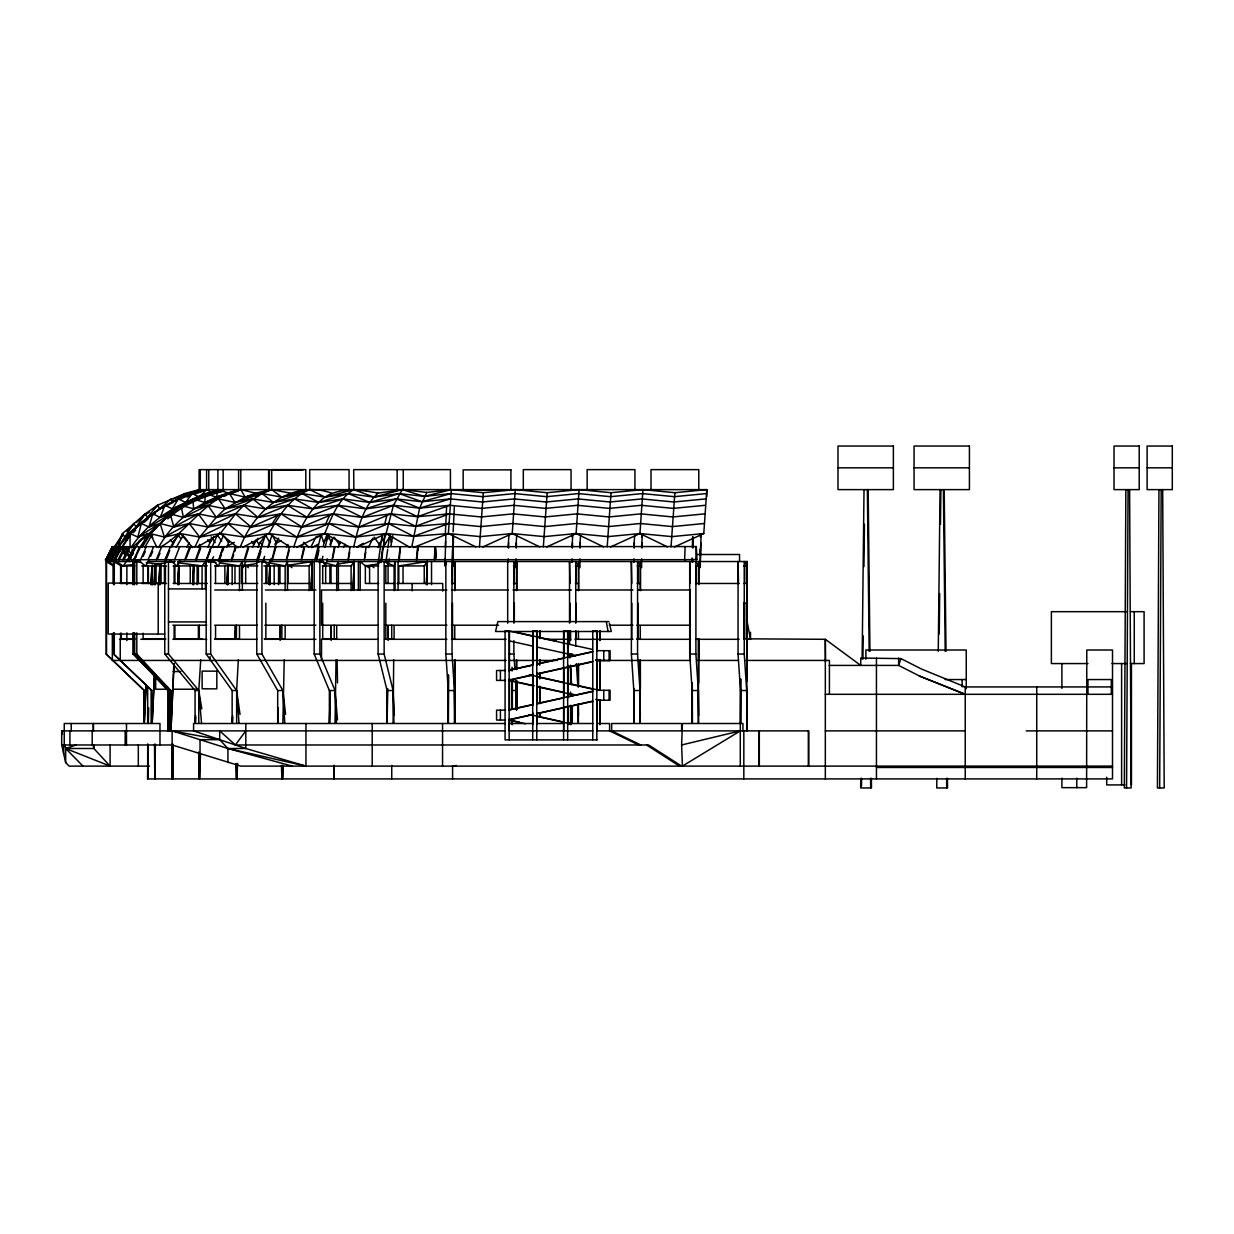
<?xml version="1.0" encoding="UTF-8"?>
<svg xmlns="http://www.w3.org/2000/svg" width="1234" height="1234" viewBox="0 0 1234 1234"><rect width="100%" height="100%" fill="white"/><g stroke="black" fill="none" stroke-linecap="round" stroke-linejoin="round"><path stroke-width="1.5" d="M155.685 675.091L155.685 689.235L168.41 689.235M446.153 564.462L445.844 561.532L445.844 654.035L448.281 690.531L448.281 723.201L448.451 675.26M572.005 723.217L572.067 705.879M572.268 723.186L572.298 705.879M634.106 723.186L633.937 688.68M692.428 723.186L692.274 682.926M738.518 583.466L738.055 561.532L738.055 654.035L740.508 690.531L740.508 723.201L740.647 679.101M448.312 723.186L448.466 675.075M633.952 688.557L633.844 723.186L633.813 690.531L631.376 654.035L631.376 561.532L631.823 583.466M692.289 682.772L692.166 723.186L692.135 690.531L689.698 654.035L689.698 561.532L690.161 583.466M740.523 723.186L740.662 678.931M454.636 659.881L454.482 723.201M516.367 680.952L516.321 709.751L515.673 680.937M516.429 669.46L516.475 659.881M578.191 686.706L578.314 663.722M640.168 659.881L640.014 723.201M1125.855 489.62L1124.344 787.955L1131.115 787.955L1129.604 489.62M1126.565 787.955L1128.077 489.62M1158.957 489.62L1157.43 787.955L1164.202 787.955L1162.69 489.62M1159.667 787.955L1161.179 489.62M378.113 561.532L378.113 654.035L387.075 690.531L387.075 723.201L387.522 688.68M860.792 778.33L860.684 787.955L871.482 787.955L871.374 778.33M862.134 659.002L864.016 489.62M861.502 786.027L861.594 778.33M862.921 659.002L863.183 635.896M863.954 566.607L864.432 524.265M936.837 778.33L936.729 787.955L947.527 787.955L947.419 778.33M938.256 651.305L940.061 489.62M939.244 633.983L939.691 593.554M940.462 524.265L940.863 489.62M133.226 554.112L133.272 550.395M387.168 723.186L387.569 688.557M388.124 640.446L388.232 625.623L388.062 638.811M154.512 744.333L154.79 778.916L155.407 744.333M227.519 584.623L227.843 565.388L227.92 584.623M269.536 584.623L269.876 565.388L269.938 584.623M311.693 590.407L312.202 561.532L287.507 565.342M330.095 690.608L329.509 723.217L330.08 694.326M353.649 590.407L354.158 561.532L337.052 564.169M426.887 584.623L427.288 561.532L398.798 565.928L398.798 583.466M331.144 640.446L331.329 630.821M393.692 659.881L393.106 723.201M193.291 584.623L193.676 565.388L192.72 584.16M178.375 584.623L178.822 565.388L177.727 584.16M331.314 625.623L331.02 638.811L331.02 625.7M148.327 723.186L148.697 707.792M151.643 584.623L152.106 565.388L152.198 584.623M154.898 584.623L155.345 565.388L155.438 584.623M159.541 584.623L159.988 565.388L160.081 584.623M278.267 707.869L277.881 723.217L278.267 709.72M445.135 558.909L444.95 566.036L445.89 533.89M445.459 546.461L445.597 541.109M452.6 549.192L452.693 566.036L452.878 558.909M452.647 547.418L452.971 534.954L453.279 542.605L453.557 535.695M453.202 546.461L453.341 541.109M508.053 547.31L509.071 533.767M508.192 562.365L508.285 558.801M508.562 548.127L508.701 542.79M515.797 547.31L516.737 535.571M516.028 558.801L515.797 567.702L515.426 561.532M516.306 548.127L516.444 542.79M571.913 547.31L572.915 533.767M572.036 562.365L572.129 558.801M572.422 548.127L572.561 542.79M579.656 547.31L580.597 535.571M579.872 558.801L579.641 567.702L579.27 561.532M580.165 548.127L580.304 542.79M633.736 547.31L634.677 535.571M633.875 562.365L633.967 558.801M634.245 548.127L634.384 542.79M641.479 547.31L642.498 533.767M641.711 558.801L641.479 567.702L641.109 561.532M641.988 548.127L642.127 542.79M691.996 561.532L692.089 557.984M692.367 547.31L692.66 536.62M692.505 562.365L692.598 558.801M692.876 548.127L693.03 542.79M700.773 542.79L700.11 567.702L701.128 533.767M280.149 640.446L280.411 630.821M172.822 744.333L171.819 778.916L171.819 744.333M232.624 715.55L232.378 723.217L232.594 717.417M280.365 625.623L279.979 638.811L279.979 625.7M336.034 659.881L335.046 723.201M452.816 559.696L453.233 546.677L696.269 546.554L696.979 559.573L684.654 559.696L685.101 546.677M696.269 546.554L695.837 559.573L696.979 559.573M195.62 715.55L195.342 723.217L195.604 717.417M227.087 584.623L227.781 565.388L227.025 584.16M269.12 584.623L269.814 565.388L269.058 584.16M311.169 590.407L312.202 561.532L309.148 565.928L309.148 590.654M353.125 590.407L354.158 561.532L351.104 565.928L351.104 590.654M426.455 584.623L427.288 561.532L424.234 565.928L424.234 583.466M235.262 631.268L234.969 638.811L234.969 625.7M200.525 753.943L199.538 778.916L199.538 753.943M311.076 589.806L312.202 561.532L312.202 590.407M353.032 589.806L354.158 561.532L354.158 590.407M426.393 584.16L427.288 561.532L427.288 584.623M134.028 632.841L134.028 654.035L167.778 690.531L167.778 730.883L168.472 713.622M192.797 584.623L193.584 565.388M445.258 535.433L446.615 506.711M453.14 531.916L454.359 506.711M572.221 537.098L572.36 533.597M641.788 537.098L641.927 533.597M693.246 537.376L692.968 544.271L692.675 537.098M700.418 537.098L700.573 533.597M134.691 632.841L134.691 654.035L170.955 690.531L170.955 730.883L173.824 663.753M140.553 561.532L106.186 561.532L106.186 654.035L144.27 690.531L144.27 723.201L145.967 684.855M154.312 675.26L152.183 723.217L154.559 675.075M167.778 730.883L168.441 715.489M284.221 659.881L282.864 723.201M413.313 547.603L448.389 533.551L451.397 489.62L483.327 492.705L515.257 489.62L547.186 492.705L579.101 489.62L611.031 492.705L642.96 489.62L674.89 492.705L706.804 489.62L706.804 496.67M482.803 546.986L512.233 533.551L515.257 489.62M546.647 546.986L576.093 533.551L579.101 489.62M610.506 546.986L639.937 533.551L642.96 489.62M674.366 546.986L703.796 533.551L706.804 489.62L199.106 489.62L184.761 493.585L157.397 505.308L145.196 513.868L122.536 533.551L118.572 542.142M154.343 584.623L155.253 565.388L154.25 584.16M170.955 730.883L174.117 663.537M177.819 584.623L178.729 565.388M237.622 763.553L236.913 778.916L236.913 763.553M144.285 723.186L146.167 684.7M151.057 584.623L151.998 565.388L150.98 584.16M158.955 584.623L159.896 565.388L158.862 584.16M283.28 765.466L282.586 778.916L282.586 765.466M434.877 559.696L435.54 546.677L452.847 546.677L452.199 559.696M238.332 659.881L236.65 690.531L236.65 723.201M681.631 744.981L740.292 730.883L682.417 766.113L681.631 744.981L682.417 723.51L742.945 723.51L742.945 730.883M327.195 561.532L747.233 561.532L746.971 660.437M200.741 659.881L198.782 690.531L198.782 723.201M417.015 559.696L417.956 546.677L435.17 546.677L434.245 559.696M479.471 546.863L483.327 492.705M543.33 546.863L547.186 492.705M607.19 546.863L611.031 492.705M671.034 546.863L674.89 492.705M399.276 559.696L400.51 546.677L417.601 546.677L417.956 550.395M416.382 559.696L417.601 546.677M381.722 559.696L383.219 546.677L400.155 546.677L398.659 559.696M364.338 559.696L366.112 546.677M381.09 559.696L382.864 546.677L135.678 546.677L129.431 559.696M381.105 562.473L381.599 558.909M383.342 546.461L384.082 541.109M387.707 549.192L386.211 559.866L388.17 566.036L389.173 558.909M387.954 547.418L389.697 534.954L391.348 542.605L392.813 535.695M390.916 546.461L391.656 541.109M348.065 559.696L350.117 546.677M364.878 557.83L365.758 552.261M411.847 546.6L419.606 508.115L426.841 492.443L451.397 489.62L424.357 496.407L399.245 493.585L373.917 497.117L348.25 493.585L325.082 497.117L302.068 493.585L281.738 497.117L262.071 493.585L245.196 497.117L225.19 508.824L216.274 517.385L199.692 537.068L194.756 547.31M332.1 559.696L334.414 546.677M348.374 559.696L349.7 552.261M353.664 547.31C358.061 528.152 362.889 506.819 378.128 493.137L402.284 489.62L426.841 492.443M316.475 559.696L319.051 546.677M332.825 557.83L335.031 546.677M385.625 533.89L383.774 542.605L382.124 534.954L378.637 559.866L379.625 562.951M301.204 559.696L304.042 546.677M316.876 559.696L318.896 550.395M286.334 559.696L289.419 546.677M302.099 557.83L304.304 548.544M356.796 547.387L386.088 533.551L393.461 505.308L402.284 489.62L424.357 496.407L450.842 493.585L482.756 496.67L514.686 493.585L546.616 496.67L578.545 493.585L610.475 496.67L642.39 493.585L674.319 496.67L706.249 493.585M314.809 559.866L321.025 534.954L323.956 542.605L327.396 533.597M319.205 562.473L320.084 558.909M323.2 546.461L324.527 541.109M322.876 556.303L321.997 559.866L325.498 566.036L327.272 558.909M325.097 547.418L328.198 534.954L331.144 542.605L332.856 538.101L329.925 544.41M330.373 546.461L331.699 541.109M384.514 524.913L386.921 515.272M271.881 559.696L275.213 546.677M287.306 557.83L289.219 550.395M257.891 559.696L261.469 546.677M272.436 559.696L276.015 546.677M244.363 559.696L248.173 546.677M258.955 558.061L260.868 551.567M293.723 547.31C298.643 530.944 306.711 514.732 318.758 502.439C333.828 486.319 358.539 489.343 378.128 493.137M231.344 559.696L235.385 546.677M245.52 558.061L248.543 548.312M218.865 559.696L223.123 546.677M232.038 559.696L233.642 554.806M234.707 551.567L236.296 546.677M206.926 559.696L211.4 546.677M219.59 559.696L221.272 554.806M222.398 551.567L224.064 546.677M743.871 638.811L825.33 639.305L860.73 665.419L860.73 658.046L900.974 658.617L898.645 665.419L829.248 665.419M206.34 560.128L210.813 547.125L223.462 547.125L218.973 560.128M264.631 556.303L263.382 559.866L268.318 566.036L270.817 558.909M267.747 547.418L272.128 534.954L276.277 542.605L278.683 538.101M262.996 562.473L264.246 558.909M268.626 546.461L270.493 541.109L269.706 542.605L265.557 534.954L256.811 559.866L258.785 562.334M275.197 546.461L277.064 541.109M195.574 559.696L200.232 546.677M116.86 549.007L122.536 533.551L124.773 537.068L116.86 549.007C139.473 520.347 170.215 496.916 206.602 489.62L212.171 492.443M184.807 559.696L189.666 546.677M196.391 559.696L200.648 548.312M174.657 559.696L179.701 546.677M186.288 558.061L190.715 546.677M240.229 547.31C253.649 511.061 290.592 478.684 331.607 493.137M165.14 559.696L170.369 546.677M156.286 559.696L161.685 546.677M166.744 558.061L168.765 553.187M148.095 559.696L153.648 546.677M157.937 558.061L160.019 553.187M296.53 547.387L324.758 533.551C331.53 517.37 338.023 499.354 353.68 489.62L373.917 497.117L402.284 489.62M140.599 559.696L146.291 546.677M150.517 556.441L152.646 551.567M210.49 550.518L206.356 559.866L208.839 562.334M211.862 547.418L217.385 534.954L221.657 541.171M213.497 556.75L212.109 559.866L218.341 566.036L221.102 559.804M217.631 547.418L223.616 535.433M226.609 547.341L229.37 541.109L228.367 542.605L224.573 536.867M325.282 524.913L329.586 515.272M133.812 559.696L139.627 546.677M143.082 556.441L145.273 551.567M198.288 547.418L199.769 544.302M207.867 547.341L210.813 541.109M242.928 567.702L245.859 561.47M252.476 547.464L254.682 542.79M257.906 547.464L260.112 542.79M286.489 547.526L287.969 544.41M301.512 547.464L302.978 544.348M338.023 547.464L340.229 542.79L339.165 544.271L334.106 537.098M343.453 547.464L344.934 544.348M368.472 547.526L372.884 538.178M378.051 547.464L380.257 542.79M383.496 547.464L385.687 542.79M134.367 559.696L140.614 546.677M124.017 559.696L130.341 546.677L134.552 546.677L128.228 559.696M119.328 559.696L125.729 546.677L129.184 546.677L122.798 559.696M115.394 559.696L121.827 546.677L124.557 546.677L130.187 558.061M118.109 559.696L124.557 546.677M107.25 558.061L112.896 546.677M105.815 559.696L112.309 546.677L115.472 546.677M112.51 549.932L114.13 546.677M112.201 559.696L118.68 546.677L120.639 546.677L125.498 556.441M114.176 559.696L120.639 546.677M105.954 559.696L112.464 546.677L114.099 549.932M105.985 560.128L112.495 547.125L113.528 547.125M107.034 559.696L113.389 546.677L116.644 553.187M107.019 560.128L113.698 546.677L116.798 553.187M108.083 559.696L114.608 546.677L117.215 551.567M108.546 559.696L115.055 546.677L117.508 551.567M109.764 559.696L116.274 546.677L117.477 546.677L119.914 551.567M110.983 559.696L117.477 546.677M310.968 546.863L316.166 536.62L321.627 535.849M169.783 550.518L164.909 559.866L167.839 562.334M171.403 547.418L177.881 534.954L180.673 538.302M176.184 547.418L183.234 535.433M180.257 559.804L177.017 566.036L169.69 559.866M186.75 547.341L189.188 542.667M170.508 547.341L173.901 541.109M158.584 547.51C175.243 516.845 206.988 496.731 240.784 489.62L255.7 493.137L271.696 489.62L290.376 493.137M135.632 556.75L133.812 559.866L136.542 561.917M141.077 547.418L148.342 534.954L148.975 535.433L162.101 521.303M144.748 547.418L152.013 534.954L152.63 535.433M149.314 559.804L145.674 566.036L137.468 559.866M242.82 547.294L268.95 533.551C278.73 515.92 290.237 497.626 309.703 489.62L325.082 497.117L353.68 489.62M271.573 524.913L277.619 515.272M139.966 547.418L147.926 534.954L148.62 535.433L156.302 527.55M135.987 556.75L133.997 559.866L137.005 561.917M141.972 547.418L149.931 534.954L152.908 537.823M131.051 547.51C146.229 524.743 170.061 507.452 195.928 498.443M106.448 559.866L122.876 534.954M116.397 555.192L120.5 548.96M121.534 547.418L129.74 534.954L130.449 535.433M121.194 548.96L114.006 559.866L123.277 566.036L130.465 555.13M122.228 547.418L130.434 534.954M131.498 553.572L139.704 541.109M174.534 501.559L178.359 498.922L172.313 508.824L195.759 498.922L185.624 502.439L178.359 498.922L159.741 508.824L164.909 505.308L160.266 517.385L182.709 505.308L172.313 508.824L164.909 505.308L147.509 517.385L159.741 508.824L170.847 498.922L173.254 502.439L159.741 508.824L157.397 505.308L147.509 517.385L152.723 513.868L149.021 527.026L170.894 513.868L160.266 517.385L152.723 513.868L136.095 527.026L147.509 517.385L145.196 513.868L136.095 527.026L141.355 523.509L137.853 537.068L159.865 523.509L149.021 527.026L141.355 523.509L124.773 537.068L136.095 527.026L133.827 523.509L124.773 537.068L130.064 533.551L137.853 537.068L148.928 533.551L170.894 513.868L182.709 505.308L209.24 493.585L223.153 489.62L223.153 469.63M217.847 535.433L219.883 532.425M214.053 536.605L209.734 542.605L207.713 539.736M257.937 538.271L253.618 544.271L251.597 541.402M265.541 535.263L259.047 544.271L256.009 539.968M382.432 539.782L379.193 544.271L374.133 537.098M384.592 536.775L386.766 533.767M384.622 544.271L390.021 536.775M292.211 766.113L227.935 748.498L219.698 739.69L219.698 730.883L235.37 744.981L245.813 730.883M197.239 547.078L220.331 533.551L235.524 513.868L243.715 505.308L262.071 493.585L271.696 489.62L281.738 497.117L309.703 489.62L309.703 469.63L349.068 469.63L349.068 489.62M130.28 528.029L133.827 523.509M141.586 518.249L145.196 513.868M179.269 534.677L172.667 542.605L170.323 539.736M160.759 546.955C189.45 530.404 205.893 496.346 240.784 489.62L240.784 469.63M199.368 497.117L206.602 489.62L206.602 469.63M153.448 509.333L157.397 505.308M156.903 547.294L150.178 533.551L170.215 513.868L183.372 517.385L198.227 513.868L216.274 517.385L235.524 513.868L257.921 517.385L281.013 513.868L307.096 517.385L333.319 513.868L362.302 517.385L390.885 513.868L417.493 516.691L449.284 513.868L481.198 516.953L513.128 513.868L545.058 516.953L576.988 513.868L608.917 516.953L640.832 513.868L672.761 516.953L704.691 513.868M126.901 531.484L129.539 528.862M133.102 532.795L135.74 530.173M139.01 541.109L141.617 538.533M138.208 542.605L147.494 533.381M165.865 517.694L168.379 515.272M158.862 524.913L161.623 522.506M167.762 518.897C183.372 504.32 203.764 496.346 224.156 491.024M136.357 522.506L140.614 518.897M143.869 522.506L148.126 518.897M131.529 547.819L148.928 533.551M169.737 514.208C183.295 501.945 200.479 494.587 217.894 489.62L228.583 493.137M174.688 501.328L184.761 493.585L187.198 497.117L192.257 493.585L197.949 496.407M144.872 515.272L149.453 512.064M152.399 515.272L155.438 513.128M181.691 495.559L184.761 493.585M191.671 494.31L199.106 489.62L199.106 469.63L268.611 469.63L268.611 489.62M256.024 496.778L259.125 495.004M226.192 546.801L234.383 542.389M274.704 544.148L281.259 540.615M311.739 547.68L318.295 544.148M323.215 541.495L328.136 538.842M358.6 545.922L363.521 543.269M179.177 506.711L203.379 495.004M194.293 492.119L199.106 489.62L200.772 491.965M223.878 496.515L227.01 495.004M180.164 499.215L192.257 493.585L185.624 502.439L195.743 498.644M173.47 498.922L186.951 493.585M194.262 494.387L206.602 489.62M255.7 493.137L245.196 497.117L229.447 493.585L216.552 497.117L205.199 493.585L204.89 502.439L192.905 498.922L193.599 508.824L207.852 505.308L225.19 508.824L243.715 505.308L265.264 508.824L287.507 505.308L312.634 508.824L337.931 505.308L365.881 508.824L393.461 505.308L419.606 508.115L449.762 505.308L481.692 508.377L513.606 505.308L545.536 508.377L577.466 505.308L609.395 508.377L641.31 505.308L673.24 508.377L705.169 505.308M200.803 496.747L209.24 493.585M449.284 513.868L415.534 526.332L388.479 523.509L358.971 527.026L329.031 523.509L301.929 527.026L274.966 523.509L251.088 527.026L227.904 523.509L207.96 527.026L189.249 523.509L173.824 527.026L160.158 523.509L164.353 537.068L180.334 533.551L199.692 537.068L220.331 533.551L244.286 537.068L268.95 533.551L296.792 537.068L324.758 533.551L355.654 537.068L386.088 533.551L413.575 536.358L448.389 533.551L480.319 536.62L512.233 533.551L544.163 536.62L576.093 533.551L608.023 536.62L639.937 533.551L671.867 536.62L703.796 533.551M218.356 491.379L223.153 489.62L217.662 491.348M704.244 523.509L672.314 526.594L640.384 523.509L608.455 526.594L576.54 523.509L544.61 526.594L512.681 523.509L480.751 526.594L448.837 523.509L413.575 536.358L388.479 523.509L355.654 537.068L329.031 523.509L296.792 537.068L274.966 523.509L244.286 537.068L227.904 523.509L199.692 537.068L189.249 523.509L164.353 537.068L150.178 533.551M449.762 505.308L417.493 516.691L393.461 505.308L362.302 517.385L337.931 505.308L307.096 517.385L287.507 505.308L257.921 517.385L243.715 505.308L216.274 517.385L207.852 505.308L183.372 517.385L180.997 505.308L193.599 508.824L218.48 498.922L235.031 502.439L252.739 498.922L273.362 502.439L294.664 498.922L318.758 502.439L343.006 498.922L369.83 502.439L396.315 498.922L421.951 501.729L450.287 498.922L482.216 501.991L514.146 498.922L546.06 501.991L577.99 498.922L609.92 501.991L641.85 498.922L673.779 501.991L705.694 498.922M228.629 494.433L238.347 491.024M76.2 744.981L65.664 748.498L65.664 762.597L69.135 766.113L149.576 766.113M205.183 494.433L216.058 491.024M450.287 498.922L419.606 508.115L396.315 498.922L365.881 508.824L343.006 498.922L312.634 508.824L294.664 498.922L265.264 508.824L252.739 498.922L225.19 508.824L218.48 498.922L204.89 502.439L229.447 493.585L235.031 502.439L262.071 493.585L273.362 502.439L302.068 493.585L318.758 502.439L348.25 493.585L369.83 502.439L399.245 493.585L421.951 501.729L450.842 493.585M218.665 492.027L222.151 491.024M188.694 493.091L199.137 490.114M210.011 494.14L213.559 493.137M509.087 670.093L533.304 664.725M537.021 663.892L592.906 651.506M536.574 664.308L564.509 658.108M568.242 657.29L592.443 651.922M509.087 679.996L533.304 674.628M537.021 673.81L592.906 661.424M532.857 675.044L508.639 680.412L532.857 685.78M536.574 674.211L592.443 661.825M509.087 709.735L533.304 704.367M537.021 703.534L592.906 691.148M532.857 704.768L508.639 710.136L510.058 710.136M536.574 703.951L562.642 698.166M566.375 697.349L573.825 695.683M592.443 691.564L575.692 695.282L536.574 686.613M509.087 719.638L533.304 714.27M537.021 713.453L592.906 701.051M525.406 723.772L508.639 720.054L532.857 714.687M536.574 713.854L592.443 701.467M257.813 583.466L241.463 583.466L241.463 565.928L256.657 563.583M378.653 563.876L365.357 565.928L360.189 561.532L360.189 590.438M452.585 766.113L456.395 765.558L452.585 766.113L452.585 778.916M154.574 564.385L165.803 563.074M113.574 584.669L113.574 561.532L121.318 565.928L134.244 564.462M448.837 523.509L415.534 526.332L390.885 513.868L358.971 527.026L333.319 513.868L301.929 527.026L281.013 513.868L251.088 527.026L235.524 513.868L207.96 527.026L198.227 513.868L173.824 527.026L170.215 513.868M361.608 546.677L369.089 546.554M838.009 467.825L893.37 467.825M914.055 467.825L969.415 467.825M1114.024 467.825L1139.213 467.825M1147.126 467.825L1172.3 467.825M302.947 469.861L269.336 469.861L269.336 489.867M696.763 554.498L739.552 554.498L739.552 561.532M105.353 559.696L685.796 559.696M105.522 560.128L115.286 560.128M206.016 560.128L228.429 560.128M174.071 562.272L164.754 561.532L164.754 654.035L195.065 690.531L195.065 723.201M147.879 561.532L175.12 561.532M177.711 561.532L214.407 561.532M218.14 561.532L265.588 561.532M269.228 561.532L323.57 561.532M120.562 565.928L134.784 565.928M141.771 565.928L166.528 565.928M173.146 565.928L202.083 565.928L205.43 561.532L205.43 588.479M203.672 565.928L207.297 565.928M214.562 565.928L239.489 565.928L242.358 561.532L242.358 590.407M241.463 565.928L257.813 565.928M263.86 565.928L285.147 565.928L287.445 561.532L287.445 590.407M287.337 565.928L309.749 565.928M322.275 565.928L336.697 565.928L338.378 561.532L338.378 590.407M337.175 565.928L351.705 565.928M378.684 565.928L365.357 565.928L365.357 583.466L378.684 583.466M385.347 565.928L394.093 565.928L395.081 561.532L395.081 590.407M398.798 565.928L424.835 565.928M451.644 565.928L454.744 565.928L455.007 561.532L455.007 590.407M513.483 565.928L516.583 565.928L516.845 561.532L516.845 590.407M575.352 565.928L578.438 565.928L578.715 561.532L578.715 590.407M637.176 565.928L640.276 565.928L640.539 561.532L640.539 590.407M695.498 565.928L698.598 565.928L698.86 561.532L698.86 584.623M743.871 565.928L746.971 565.928L744.256 561.532L744.256 654.035L746.693 690.531L747.033 715.519M164.754 583.065L108.206 583.065L108.206 634.045L164.754 634.045M120.562 583.466L134.784 583.466M141.771 583.466L166.528 583.466M173.146 583.466L202.083 583.466M203.672 583.466L207.297 583.466M214.562 583.466L239.489 583.466M263.86 583.466L285.147 583.466M287.337 583.466L309.749 583.466M322.275 583.466L336.697 583.466M337.175 583.466L351.705 583.466M385.347 583.466L394.093 583.466M397.055 583.466L442.713 583.466L442.713 591.117M451.644 583.466L454.744 583.466M513.483 583.466L516.583 583.466M575.352 583.466L578.438 583.466M637.176 583.466L640.276 583.466M695.498 583.466L739.135 583.466M743.871 583.466L746.971 583.466M168.472 588.927L206.186 588.927M214.716 589.991L257.258 589.991M265.387 589.991L315.95 589.991M378.298 589.991L321.519 589.991L321.519 625.206L378.298 625.206M385.023 589.991L446.862 589.991M451.428 589.991L508.207 589.991M513.036 589.991L571.543 589.991M576.571 589.991L632.934 589.991M638.163 589.991L690.5 589.991M743.871 603.21L746.971 603.21M1126.735 611.678L1051.383 611.678L1051.383 663.568L1088.002 663.568M1130.406 611.678L1144.088 611.678L1144.088 663.568L1130.406 663.568M608.979 621.597L497.857 621.597L495.544 631.5L611.293 631.5L609.365 623.247M168.472 621.921L206.186 621.921M172.868 625.206L206.741 625.206M214.716 625.206L257.258 625.206M264.832 625.206L315.95 625.206M385.023 625.206L446.862 625.206M451.428 625.206L498.613 625.206M609.288 625.206L632.934 625.206M636.775 625.206L690.5 625.206M120.562 638.811L134.784 638.811M165.618 638.811L143.129 638.811L143.129 633.196M202.083 638.811L174.133 638.811L174.133 625.7M214.716 638.811L239.489 638.811L239.489 625.7M264.199 638.811L285.147 638.811L285.147 625.7M322.275 638.811L336.697 638.811L336.697 625.7M451.644 638.811L454.744 638.811L454.744 625.7M575.352 638.811L578.438 638.811L578.438 631.314M637.176 638.811L640.276 638.811L640.276 625.7M695.837 638.811L698.614 638.811L698.722 682.926M119.513 639.305L134.691 639.305M140.815 639.305L165.68 639.305M172.868 639.305L206.741 639.305M214.716 639.305L257.258 639.305M264.832 639.305L315.95 639.305M378.298 639.305L321.519 639.305L321.519 660.437M385.023 639.305L446.862 639.305M451.428 639.305L506.141 639.305M544.41 639.305L570.787 639.305M575.029 639.305L632.934 639.305M636.775 639.305L690.5 639.305M695.837 639.305L739.135 639.305M747.141 639.305L750.488 639.305L750.488 632.255M596.624 650.688L610.09 650.688L610.09 660.591L596.624 660.591M113.574 632.841L113.574 654.035L151.844 690.531L151.844 723.201M132.933 632.841L132.933 654.035L136.82 654.035L167.978 687.724M164.754 654.035L168.472 654.035L198.782 690.531L201.805 708.871M206.186 561.532L206.186 654.035L210.69 654.035L236.65 690.531L240.028 714.378M256.78 561.532L256.78 654.035L261.947 654.035L282.864 690.531L285.578 714.378M314.176 561.532L314.176 654.035L319.868 654.035L335.046 690.531L337.468 719.885M378.113 654.035L384.144 654.035L393.106 690.531L394.325 715.519M445.844 654.035L452.03 654.035L454.482 690.531L454.914 723.201M509.226 654.035L513.868 654.035L514.902 669.399M572.638 654.035L569.537 654.035L569.799 657.876M631.376 654.035L637.562 654.035L640.014 690.531L640.338 715.519M689.698 654.035L695.899 654.035L698.336 690.531L698.66 715.519M738.055 654.035L744.256 654.035M506.171 660.437L112.34 660.437L112.34 634.014M509.195 660.437L557.321 660.437M595.821 660.437L690.5 660.437M697.395 660.437L738.256 660.437M745.722 660.437L829.418 660.437L829.418 694.31M1111.988 663.568L1126.549 663.568M505.524 670.509L496.577 670.509L496.577 680.412L505.524 680.412M510.058 670.509L508.639 670.509L532.857 665.141L533.026 630.867M173.223 671.558L180.904 671.558M945.09 679.548L966.253 679.548M964.016 686.922L1112.513 686.922M173.223 689.235L196.252 689.235M596.624 690.315L610.09 690.315L610.09 700.233L596.624 700.233M106.186 654.035L144.27 690.531L145.026 694.202M113.574 654.035L151.844 690.531M167.778 690.531L170.955 690.531M195.065 690.531L198.782 690.531L201.558 723.556M206.186 654.035L232.146 690.531L236.65 690.531L239.01 723.201M256.78 654.035L277.696 690.531L282.864 690.531L284.761 723.201M314.176 654.035L329.37 690.531L335.046 690.531L336.435 723.201M387.075 690.531L393.106 690.531L393.924 723.201M448.281 690.531L454.482 690.531L454.698 723.201M511.678 690.531L516.321 690.531L516.568 709.751M633.813 690.531L640.014 690.531L640.23 723.201M692.135 690.531L698.336 690.531L698.552 723.201M740.508 690.531L746.693 690.531L746.971 730.883M825.33 694.31L1112.513 694.31M505.524 710.136L496.577 710.136L496.577 720.054L505.524 720.054M508.639 720.054L519.36 722.121M505.169 723.51L193.584 723.51L193.584 730.883L245.813 748.498L305.955 766.113L305.955 723.51M532.826 723.51L509.241 723.51L509.241 730.883L592.922 730.883M536.898 723.51L563.722 723.51M567.794 723.51L592.922 723.51M65.664 762.597L61.7 744.981L61.7 730.883L505.169 730.883M825.33 730.883L965.235 730.883M1026.241 730.883L1112.513 730.883M597.148 739.876L505.076 739.876L505.076 630.867L509.148 630.867L509.148 739.876M61.7 744.981L172.128 744.981L240.8 766.113L1112.513 766.113M235.37 744.981L648.668 744.981L681.631 766.113M876.449 767.471L1112.513 767.471M1124.884 784.917L1106.728 784.917L1106.728 777.219M113.574 561.532L117.369 561.933M136.773 561.948L132.933 561.532L132.933 584.669M140.568 561.979L136.82 561.532L136.82 584.669M146.183 562.627L161.145 564.385M177.804 562.75L202.083 565.928L202.083 588.849M349.129 489.62L354.59 490.392M305.538 489.62L310.999 490.392M216.089 562.365L210.69 561.532L210.69 654.035M219.683 562.905L239.489 565.928L239.489 590.654M172.128 744.981L172.128 730.883L219.698 739.69L200.031 739.69L200.031 753.789M515.642 632.101L556.611 641.186M510.506 631.268L532.857 636.235M536.574 637.053L592.443 649.439M595.729 659.774L599.446 660.591M508.639 640.77L532.857 646.138M536.574 646.971L575.692 655.64M530.543 675.044L564.061 682.479M567.794 683.297L599.446 690.315M529.124 675.044L532.857 675.877M536.574 676.695L592.443 689.081M510.058 680.412L534.26 685.78M537.993 686.613L564.061 692.382M567.794 693.215L575.245 694.865M595.729 699.4L599.446 700.233M530.543 714.687L564.061 722.121M567.794 722.939L571.512 723.772M529.124 714.687L532.857 715.504M536.574 716.337L570.093 723.772M305.955 766.113L227.935 748.498L172.128 730.883M110.088 744.981L110.088 766.113L65.664 748.498L64.862 744.981M919.129 675.831L965.235 694.31L920.842 676.695L898.645 665.419L898.645 658.046M640.816 744.981L611.663 730.883L611.663 723.51L681.631 723.51L681.631 730.883M638.734 744.981L609.581 730.883L609.581 723.51L596.994 723.51L596.994 730.883L808.779 730.883L808.779 766.113M639.937 533.551L667.455 546.893M576.093 533.551L603.611 546.893M512.233 533.551L539.752 546.893M448.389 533.551L475.892 546.893M900.974 658.617L921.459 669.013L965.235 686.922L965.235 778.916M324.758 533.551L349.978 547.186M386.088 533.551L409.966 547.387M106.186 561.532L113.235 565.928L113.235 583.466M268.95 533.551L289.975 546.955M646.57 744.981L679.548 766.113M122.922 535.433L122.212 534.954L105.785 559.866L113.513 565.002M114.006 547.418L117.091 549.469M113.327 559.866L116.412 561.917M131.992 559.866L135 561.917M220.331 533.551L238.069 547.819M371.28 565.234L373.933 567.702M365.85 565.234L368.503 567.702M289.296 565.234L291.949 567.702M245.705 565.234L248.358 567.702M303.549 542.312L308.778 547.31M259.958 542.312L262.58 544.811M132.933 654.035L169.181 690.531L169.181 730.883M125.282 537.823L127.642 540.214M82.986 766.113L65.664 748.498L93.877 748.498L110.088 766.113M143.19 537.823L145.334 540.214M180.334 533.551L192.705 547.603M184.344 536.867L187.691 541.171M132.285 555.346L125.729 546.677L128.089 551.567M211.122 536.867L215.179 542.605M122.845 548.127L129.971 558.246M120.562 549.577L118.68 546.677L120.284 549.932M119.158 551.567L116.274 546.677L118.68 551.567M112.495 547.125L115.749 553.619M112.309 546.677L113.929 549.932M114.608 546.677L117.029 551.567M122.629 548.312L125.822 554.806M129.678 554.806L131.251 558.061M131.915 549.932L133.473 553.187M61.7 730.883L62.487 734.415M93.136 744.981L93.877 748.498L93.877 744.981M747.141 621.689L750.488 639.305M606.326 621.597L608.069 631.5M144.27 690.531L145.041 697.873M170.909 694.202L170.57 690.531L170.57 730.883M435.309 548.544L436.003 557.83M417.956 546.677L418.218 550.395M576.371 663.645L577.913 686.69M570.309 665.558L571.589 684.777M700.064 549.084L700.434 555.238M435.633 548.544L436.096 557.83M281.445 765.466L281.907 778.916L281.907 765.466M235.956 763.553L236.45 778.916L236.45 763.553M198.659 752.015L199.353 778.916L199.353 753.943M172.282 744.333L172.945 778.916L172.945 744.333M337.083 659.912L337.514 682.926M578.36 703.982L578.499 715.519M944.195 489.62L946 651.305M943.393 489.62L945.198 651.305M946.632 778.33L946.74 787.955M868.15 489.62L869.955 651.305M867.363 489.62L869.168 651.305M870.587 778.33L870.695 787.955M825.515 661.686L825.33 639.305L825.33 778.916M578.391 723.201L578.268 703.982L578.175 723.201M747.079 681.014L746.971 638.811L746.693 730.883M640.338 659.912L640.415 688.68M578.515 663.753L578.576 686.767M516.645 659.912L516.676 669.507M516.707 681.014L516.784 709.781M454.806 659.912L454.991 723.217L455.007 659.681M130.064 533.551L130.079 547.294M1134.262 611.678L1134.262 663.568M1131.439 663.568L1131.439 784.917M1121.613 663.568L1121.613 784.917M1111.325 694.31L1111.325 679.548L1087.956 679.548L1087.956 694.31M1076.788 778.145L1076.788 787.647M1061.903 663.568L1061.903 688.387M1061.903 778.114L1061.903 787.647L1086.614 787.647L1086.784 650.01L1112.513 650.01L1112.513 778.916L147.664 778.916L147.694 744.333M1036.73 686.922L1036.73 778.916M966.253 688.773L966.253 650.01L865.882 650.01L865.882 659.234M962.134 679.548L962.134 686.922M876.449 658.046L876.449 778.916M808.332 730.883L808.332 766.113M759.311 730.883L759.311 766.113M758.864 730.883L758.864 766.113M747.233 561.532L747.233 640.446M744.719 565.928L744.719 583.466M744.719 603.21L744.719 638.811M743.793 602.562L743.793 639.305M743.824 730.883L743.824 778.916M740.292 723.51L740.292 766.113M698.783 489.62L698.783 469.63L650.997 469.63L650.997 489.62M698.598 583.466L698.598 565.928L695.899 561.532L695.899 654.035M698.521 660.437L698.614 638.811L698.336 723.201M696.346 565.928L696.346 583.466M690.145 589.991L690.161 638.811M690.145 639.305L690.145 660.437M640.276 590.654L640.276 565.928L637.562 561.532L637.562 654.035M638.024 565.928L638.024 583.466M638.024 603.21L638.024 638.811M634.924 489.62L634.924 469.63L587.137 469.63L587.137 489.62M631.823 603.21L631.823 638.811M609.102 650.688L609.102 660.591M609.102 690.315L609.102 700.233M603.781 650.688L603.781 660.591M603.781 690.315L603.781 700.233M600.063 630.867L600.063 640.431M600.063 659.542L600.063 690.145M600.063 699.709L600.063 724.574M599.755 630.867L599.755 640.431M599.755 659.542L599.755 690.145M599.755 699.709L599.755 724.574M597.148 630.867L597.148 649.979M597.148 659.542L597.148 690.145M597.148 699.709L597.148 724.574M596.84 739.876L596.84 630.867L592.767 630.867L592.767 739.876M578.438 590.654L578.438 565.928L575.738 561.532L575.738 623.201M576.185 565.928L576.185 583.466M576.185 603.21L576.185 621.951M576.185 631.314L576.185 638.811M575.738 630.913L575.738 646.323M571.049 489.62L571.049 469.63L523.309 469.63L523.309 489.62M570.879 669.106L570.879 684.407M570.879 705.447L570.879 724.574M570.571 630.867L570.571 640.431M570.571 665.28L570.571 684.407M570.571 692.058L570.571 695.883M570.571 705.447L570.571 724.574M570 583.466L569.537 561.532L569.537 623.201M570 603.21L570 621.951M570 631.314L570 638.811M569.537 630.913L569.537 644.395M567.964 630.867L567.964 657.629M567.964 665.28L567.964 697.796M567.964 707.36L567.964 724.574M567.655 739.876L567.655 630.867L563.599 630.867L563.599 739.876M563.907 630.867L563.907 657.629M563.907 667.193L563.907 697.796M563.907 707.36L563.722 730.883M539.998 630.867L539.998 638.518M539.998 659.542L539.998 663.368M539.998 672.931L539.998 678.669M539.998 686.32L539.998 703.534M539.998 713.098L539.998 716.923M539.69 630.867L539.69 638.518M539.69 659.542L539.69 665.28M539.69 672.931L539.69 678.669M539.69 686.32L539.69 703.534M539.69 713.098L539.69 716.923M537.083 630.867L537.083 665.28M537.083 672.931L537.083 703.534M537.083 713.098L537.083 724.574M536.775 739.876L536.775 630.867L532.702 630.867L532.702 739.876M533.026 674.844L533.026 705.447M533.026 713.098L533.026 724.574M516.845 680.859L516.845 707.792M516.583 590.654L516.583 565.928L513.868 561.532L513.868 623.201M514.331 565.928L514.331 583.466M514.331 603.21L514.331 621.951M513.868 640.554L513.868 654.035M512.372 680.582L512.372 709.272M512.372 720.749L512.372 724.574M512.048 667.193L512.048 671.018M512.048 680.582L512.048 709.272M512.048 720.749L512.048 724.574M509.457 630.867L509.457 671.018M509.457 678.669L509.457 709.272M509.457 718.836L509.457 724.574M507.683 561.532L507.683 623.201M500.402 670.509L500.402 680.412M500.402 710.136L500.402 720.054M454.744 590.654L454.744 565.928L452.03 561.532L452.03 654.035M452.492 565.928L452.492 583.466M452.492 603.21L452.569 639.305M450.425 489.62L450.425 469.63L353.68 469.63L353.865 489.62M442.543 723.51L442.543 766.113M431.53 561.532L431.53 584.623M412.125 583.466L412.125 590.824M403.256 469.63L403.256 489.62M403.04 565.928L403.04 583.466M398.088 561.532L398.088 590.407M397.163 469.63L397.117 489.62M394.093 590.654L394.093 565.928L384.144 561.532L384.144 654.035M394.093 625.7L394.093 638.811L385.826 638.811L385.826 603.21M391.718 625.206L391.718 639.305M391.749 765.466L391.749 778.916M388.062 565.928L388.062 583.466M385.826 565.928L385.826 583.466M372.205 723.51L372.205 766.113M369.598 565.928L369.598 583.466M358.384 561.532L358.384 590.407M336.697 590.654L336.697 565.928L319.868 561.532L319.868 654.035M334.213 625.206L334.213 639.305M331.02 565.928L331.02 583.466M329.894 565.928L329.894 583.466M329.37 690.531L329.37 723.201M325.668 565.928L325.668 583.466M322.706 565.928L322.706 583.466M322.706 603.21L322.706 638.811M305.801 489.62L305.801 469.63L271.696 469.63L271.696 489.62L245.196 497.117L240.784 489.62L216.552 497.117L217.894 489.62L217.894 469.63M287.954 565.928L287.954 583.466M285.147 590.654L285.147 565.928L261.947 561.532L261.947 654.035M281.876 625.206L281.876 639.305M279.979 565.928L279.979 583.466M278.545 565.388L278.545 584.669M277.696 690.531L277.696 723.201M274.179 565.388L274.179 584.623M266.899 565.928L266.899 583.466M265.865 565.928L265.865 583.466M265.865 603.21L265.865 638.811M245.689 565.928L245.689 583.466M245.813 723.51L245.813 748.498L227.935 748.498L227.935 762.597M238.609 469.63L238.609 489.62M236.419 625.206L236.419 639.305M234.969 565.928L234.969 583.466M232.162 565.388L232.162 584.623M232.146 690.531L232.146 723.201M224.866 565.928L224.866 583.466M215.549 565.928L215.549 583.466M215.549 625.7L215.549 638.811M210.042 656.596L210.042 660.437M208.777 469.63L208.777 489.62M200.294 469.63L200.294 489.62M199.322 625.206L199.322 639.305M198.381 565.928L198.381 583.466M198.381 625.7L198.381 638.811M197.131 565.388L197.131 584.623M193.753 565.388L193.753 584.623M190.252 565.928L190.252 583.466M178.899 565.388L178.899 584.623M174.904 565.928L174.904 583.466M174.904 625.7L174.904 638.811M174.133 565.928L174.133 583.466M168.472 561.532L168.472 654.035M165.418 565.928L165.418 583.466M164.446 565.928L164.446 583.466M161.052 565.928L161.052 583.466M159.973 744.981L159.973 723.51L64.245 723.51L64.245 744.981M158.214 583.065L158.214 634.045M155.931 565.928L155.931 583.466M154.821 744.333L154.79 778.916M152.553 565.388L152.553 584.623M151.134 690.531L151.134 723.201M148.388 565.928L148.388 583.466M148.018 565.928L148.018 583.466M147.664 687.091L147.664 723.278M143.915 690.531L143.915 723.201M143.129 565.928L143.129 583.466M138.316 744.981L138.316 766.113M136.82 632.841L136.82 654.035M134.691 561.532L134.691 584.669M134.028 561.532L134.028 584.669M133.365 565.928L133.365 583.466M133.365 633.196L133.365 638.811M129.184 554.498L129.184 561.532M126.871 565.388L126.871 584.669M126.871 632.841L126.871 640.554M126.485 723.51L126.485 744.981M125.174 730.883L125.174 744.981M121.318 565.928L121.318 583.466M121.318 633.196L121.318 638.811M120.608 565.928L120.608 583.466M120.608 633.196L120.608 638.811M120.238 639.305L120.238 660.437M114.284 561.532L114.284 584.669M114.284 632.841L114.284 654.035M113.235 633.196L113.235 638.811M106.54 561.532L106.54 654.035M93.491 723.51L93.491 730.883M93.213 723.51L93.213 730.883M92.18 730.883L92.18 744.981M71.233 723.51L71.233 730.883M69.922 730.883L69.922 744.981M63.674 744.981L63.674 753.789M147.849 744.333L147.694 778.916L147.879 744.333M893.37 446.045L838.009 446.045L838.009 489.62L893.37 489.62L893.37 446.045M969.415 446.045L914.055 446.045L914.055 489.62L969.415 489.62L969.415 446.045M1139.213 446.045L1114.024 446.045L1114.024 489.62L1139.213 489.62L1139.213 446.045M1172.3 446.045L1147.126 446.045L1147.126 489.62L1172.3 489.62L1172.3 446.045M510.922 469.861L463.166 469.861L463.166 489.867L510.922 489.867L510.922 469.861M216.829 671.188L202.129 671.111L202.129 688.788L216.829 688.865L216.829 671.188M334.229 778.916L334.075 765.466L334.229 778.916"/></g></svg>
